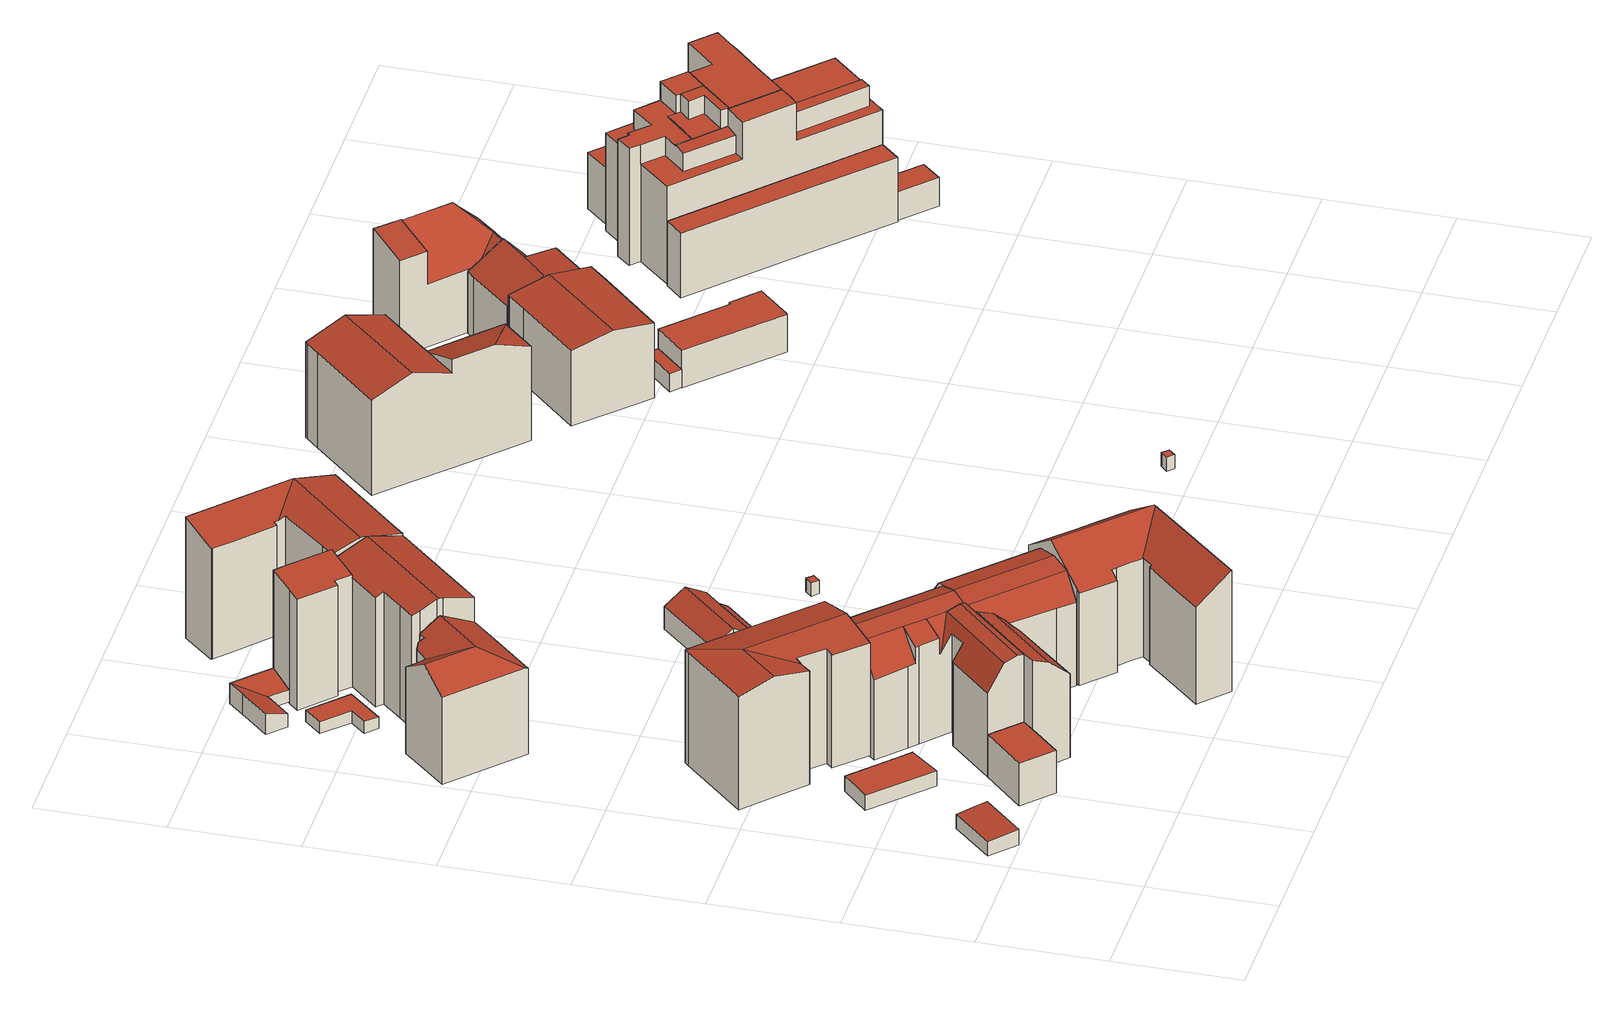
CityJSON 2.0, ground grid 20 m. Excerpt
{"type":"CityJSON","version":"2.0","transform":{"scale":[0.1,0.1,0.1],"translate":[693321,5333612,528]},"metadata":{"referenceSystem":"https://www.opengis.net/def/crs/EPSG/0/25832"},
"CityObjects":{
"building1":{"type":"Building","attributes":{"Gemeindeschluessel":"09162000","HoeheDach":"531.668","HoeheGrund":"529.000","Methode":"2000","NiedrigsteTraufeDesGebaeudes":"531.400","Geometrietyp2DReferenz":"3000","function":"31001_2000","roofType":"1000","measuredHeight":2.67},"geometry":[{"type":"MultiSurface","lod":"2","boundaries":[[[0,1,2,3]],[[4,5,1,0]],[[3,6,7,4,0]],[[3,2,8,6]],[[1,5,9,8,2]],[[6,8,9,7]],[[7,9,5,4]]],"semantics":{"surfaces":[{"type":"WallSurface"},{"type":"GroundSurface"},{"type":"RoofSurface"}],"values":[0,0,1,0,2,0,0]}}]},
"building2":{"type":"Building","attributes":{"Gemeindeschluessel":"09162000","HoeheDach":"531.459","HoeheGrund":"528.850","Methode":"1000","NiedrigsteTraufeDesGebaeudes":"531.459","Geometrietyp2DReferenz":"3000","function":"31001_2000","roofType":"1000","measuredHeight":2.61},"geometry":[{"type":"MultiSurface","lod":"2","boundaries":[[[10,11,12,13,14,15]],[[16,11,10,15,17,18,19,20]],[[21,22,20,19,18,23]],[[14,24,23,18,17,15]],[[13,12,25,22,21,23,24,14]],[[11,16,20,22,25,12]]],"semantics":{"surfaces":[{"type":"WallSurface"},{"type":"GroundSurface"},{"type":"RoofSurface"}],"values":[0,1,0,0,2,0]}}]},
"building3":{"type":"Building","attributes":{"Gemeindeschluessel":"09162000","HoeheDach":"536.230","HoeheGrund":"528.890","Methode":"2000","NiedrigsteTraufeDesGebaeudes":"536.230","Geometrietyp2DReferenz":"3000","function":"31001_9998","roofType":"1000","measuredHeight":7.34,"storeysAboveGround":2},"geometry":[{"type":"MultiSurface","lod":"2","boundaries":[[[26,27,28,29]],[[30,31,32,33]],[[34,35,27,26]],[[33,32,35,34]],[[29,28,31,30]],[[32,31,28,27,35]],[[34,26,29,30,33]]],"semantics":{"surfaces":[{"type":"WallSurface"},{"type":"RoofSurface"},{"type":"GroundSurface"}],"values":[0,0,0,0,0,1,2]}}]},
"building4":{"type":"Building","attributes":{"Gemeindeschluessel":"09162000","HoeheDach":"549.774","HoeheGrund":"528.970","Methode":"1000","NiedrigsteTraufeDesGebaeudes":"548.380","Geometrietyp2DReferenz":"3000","function":"31001_9998","roofType":"3100","measuredHeight":20.8,"storeysAboveGround":5},"geometry":[{"type":"MultiSurface","lod":"2","boundaries":[[[36,37,38,39,40,41,42,43]],[[44,45,46,47,48,49,50]],[[48,47,51,52]],[[36,43,53,54]],[[38,37,36,54,55,56,57,58,59,60,61,62,63,64,52,51,65,39]],[[57,56,66,67,68,58]],[[61,60,59,58,68,69,70,71]],[[72,41,40,73,47,46]],[[71,70,69,46,45,44]],[[68,67,66,74,53,43,42,41,72,46,69]],[[50,49,48,52,64,63]],[[73,40,39,65,51,47]],[[53,74,66,56,55,54]],[[62,61,71,44,50,63]]],"semantics":{"surfaces":[{"type":"WallSurface"},{"type":"RoofSurface"},{"type":"GroundSurface"}],"values":[0,1,0,0,2,0,0,1,1,1,0,0,0,0]}}]},
"building5":{"type":"Building","attributes":{"Gemeindeschluessel":"09162000","HoeheDach":"546.602","HoeheGrund":"528.630","Methode":"2000","NiedrigsteTraufeDesGebaeudes":"543.357","Geometrietyp2DReferenz":"3000","function":"31001_9998","roofType":"3100","measuredHeight":17.97,"storeysAboveGround":4},"geometry":[{"type":"MultiSurface","lod":"2","boundaries":[[[75,76,77,78,79,80]],[[81,82,83,84]],[[85,86,87,88,84,83]],[[89,90,91,92,93,94,95,96,97,80,79,78,98,99,81,84,88,87,100]],[[101,102,103,95,94,93]],[[104,105,85,83,82,106,107,77,76,75,108]],[[99,106,82,81]],[[92,91,90,109,110,111,101,93]],[[112,108,75,80,97,96,95,103]],[[90,89,100,113,114,109]],[[110,109,114,113,86,85,105,104]],[[78,77,107,98]],[[87,86,113,100]],[[115,104,108,112,103,102]],[[111,110,104,115,102,101]],[[98,107,106,99]]],"semantics":{"surfaces":[{"type":"WallSurface"},{"type":"GroundSurface"},{"type":"RoofSurface"}],"values":[0,0,0,1,0,2,0,0,0,0,2,0,0,2,2,0]}}]},
"building6":{"type":"Building","attributes":{"Gemeindeschluessel":"09162000","HoeheDach":"548.305","HoeheGrund":"528.887","Methode":"2000","NiedrigsteTraufeDesGebaeudes":"542.727","Geometrietyp2DReferenz":"3000","function":"31001_9998","roofType":"3100","measuredHeight":19.42,"storeysAboveGround":4},"geometry":[{"type":"MultiSurface","lod":"2","boundaries":[[[26,29,116,117,118,119]],[[120,121,122,123,124,125,126]],[[116,127,128,117]],[[129,130,131,132,133,134]],[[135,136,29,26,137,138,121,120,139,140,141,142,143,144,145]],[[126,125,146,131,147]],[[148,149,150,151,152,153]],[[143,151,150,144]],[[154,128,127,155]],[[135,145,149,148,156]],[[139,120,126,147,130,129]],[[144,150,149,145]],[[122,157,158,119,118,159,123]],[[142,152,151,143]],[[159,128,154]],[[140,134,133,141]],[[137,158,157,138]],[[131,146,159,154,155,160,161,132]],[[139,129,134,140]],[[26,119,158,137]],[[122,121,138,157]],[[160,162,156,148,153,161]],[[29,136,162,160,155,127,116]],[[118,117,128,159]],[[130,147,131]],[[123,159,146,124]],[[141,133,132,161,153,152,142]],[[135,156,162,136]],[[146,125,124]]],"semantics":{"surfaces":[{"type":"WallSurface"},{"type":"RoofSurface"},{"type":"GroundSurface"}],"values":[0,0,1,1,2,1,1,0,0,0,0,0,1,0,0,0,0,1,0,0,0,1,0,1,0,1,0,0,0]}}]},
"building7":{"type":"Building","attributes":{"Gemeindeschluessel":"09162000","HoeheDach":"530.830","HoeheGrund":"528.830","Methode":"2000","NiedrigsteTraufeDesGebaeudes":"530.830","Geometrietyp2DReferenz":"3000","function":"31001_2000","roofType":"1000","measuredHeight":2},"geometry":[{"type":"MultiSurface","lod":"2","boundaries":[[[163,164,165,166]],[[167,168,169,170]],[[171,172,173,174]],[[174,173,164,163]],[[163,166,169,168,171,174]],[[165,164,173,172,167,170]],[[166,165,170,169]],[[168,167,172,171]]],"semantics":{"surfaces":[{"type":"WallSurface"},{"type":"GroundSurface"},{"type":"RoofSurface"}],"values":[0,0,0,0,1,2,0,0]}}]},
"building8":{"type":"Building","attributes":{"Gemeindeschluessel":"09162000","HoeheDach":"547.987","HoeheGrund":"528.934","Methode":"2000","NiedrigsteTraufeDesGebaeudes":"542.933","Geometrietyp2DReferenz":"3000","function":"31001_1000","roofType":"3100","measuredHeight":19.05,"storeysAboveGround":4},"geometry":[{"type":"MultiSurface","lod":"2","boundaries":[[[175,176,177,178,179]],[[180,181,182,183,184]],[[185,186,187,188]],[[189,190,191,192,193,185,188,30,29,136,135,145,194,195]],[[193,192,196,197,198,199,200]],[[190,189,201,181,180,202]],[[30,179,178,29]],[[193,200,186,185]],[[145,149,203,194]],[[181,201,204,205,206,182]],[[204,207,203,149,205]],[[30,188,187,175,179]],[[194,203,207,195]],[[198,208,177,176,199]],[[189,195,207,204,201]],[[135,136,183,182,206]],[[190,202,209,191]],[[145,135,206,205,149]],[[29,178,177,208,210,184,183,136]],[[196,192,191,209]],[[187,186,200,199,176,175]],[[198,197,210,208]],[[196,209,202,180,184,210,197]]],"semantics":{"surfaces":[{"type":"RoofSurface"},{"type":"WallSurface"},{"type":"GroundSurface"}],"values":[0,0,1,2,1,1,1,1,1,0,0,1,1,1,1,1,1,1,1,1,0,0,0]}}]},
"building9":{"type":"Building","attributes":{"Gemeindeschluessel":"09162000","HoeheDach":"532.472","HoeheGrund":"529.020","Methode":"1000","NiedrigsteTraufeDesGebaeudes":"531.121","Geometrietyp2DReferenz":"3000","function":"31001_2000","roofType":"2100","measuredHeight":3.45},"geometry":[{"type":"MultiSurface","lod":"2","boundaries":[[[211,212,213,214]],[[215,216,217,218]],[[219,220,215,218,221,222,223,224]],[[212,223,222,225,226,227,213]],[[228,229,230,231,232,225]],[[215,220,219,224,211,214,233,234,232,231,230,216]],[[230,229,217,216]],[[213,227,226,234,233,214]],[[211,224,223,212]],[[221,218,217,229,228,225,222]],[[234,226,225,232]]],"semantics":{"surfaces":[{"type":"WallSurface"},{"type":"RoofSurface"},{"type":"GroundSurface"}],"values":[0,0,0,1,0,2,0,0,0,1,0]}}]},
"building10":{"type":"Building","attributes":{"Gemeindeschluessel":"09162000","HoeheDach":"549.600","HoeheGrund":"528.830","Methode":"2000","NiedrigsteTraufeDesGebaeudes":"547.610","Geometrietyp2DReferenz":"3000","function":"31001_9998","roofType":"3100","measuredHeight":20.77,"storeysAboveGround":5},"geometry":[{"type":"MultiSurface","lod":"2","boundaries":[[[235,236,237,238]],[[239,240,241,242]],[[243,244,245,246]],[[247,248,249,250]],[[251,252,253,254]],[[255,256,248,247]],[[257,239,242,258,259,235,238,260,243,246,261,262,263,264,265,255,247,250,251,254,266,267,268]],[[264,269,270,265]],[[268,271,272,257]],[[252,273,274,275]],[[259,276,236,235]],[[236,276,277,278,253,252,275,279,245,244,280,237]],[[267,281,271,268]],[[241,240,272,271,281,278,277]],[[246,245,279,261]],[[257,272,240,239]],[[262,261,279,275,274,282,263]],[[269,282,274,273,249,248,256,270]],[[238,237,280,260]],[[265,270,256,255]],[[273,252,251,250,249]],[[263,282,269,264]],[[260,280,244,243]],[[258,242,241,277,276,259]],[[278,281,267,266,254,253]]],"semantics":{"surfaces":[{"type":"WallSurface"},{"type":"GroundSurface"},{"type":"RoofSurface"}],"values":[0,0,0,0,0,0,1,0,0,0,0,2,0,2,0,0,0,2,0,0,0,0,0,0,0]}}]},
"building11":{"type":"Building","attributes":{"Gemeindeschluessel":"09162000","HoeheDach":"550.279","HoeheGrund":"529.320","Methode":"2000","NiedrigsteTraufeDesGebaeudes":"545.091","Geometrietyp2DReferenz":"3000","function":"31001_1000","roofType":"3100","measuredHeight":20.96,"storeysAboveGround":4},"geometry":[{"type":"MultiSurface","lod":"2","boundaries":[[[283,284,285,286,287,288,289,290,291,292]],[[293,294,295,296]],[[294,297,298,291,290,289,288,299,300,301,302,303,304,305,295]],[[305,304,303,302,306,307,308,309,310,311]],[[312,313,314,315,300,299]],[[316,317,318,319]],[[313,312,320,321,322,323,324,316,319,325,286,285,284,283,292,326,327,293,296,311,310,309,308,307,328,329,330,314]],[[328,331,332,329]],[[301,300,315,333,332,331,306,302]],[[307,306,331,328]],[[292,291,298,326]],[[322,321,334,335,336,323]],[[321,320,312,299,337,334]],[[296,295,305,311]],[[335,334,337,299,288,287,338,318,317,339,336]],[[336,339,317,316,324,323]],[[293,327,326,298,297,294]],[[333,315,314,330,329,332]],[[318,338,287,286,325,319]]],"semantics":{"surfaces":[{"type":"WallSurface"},{"type":"RoofSurface"},{"type":"GroundSurface"}],"values":[0,0,1,0,0,0,2,0,1,0,0,0,0,0,1,0,0,0,0]}}]},
"building12":{"type":"Building","attributes":{"Gemeindeschluessel":"09162000","HoeheDach":"534.468","HoeheGrund":"528.540","Methode":"1000","NiedrigsteTraufeDesGebaeudes":"532.393","Geometrietyp2DReferenz":"3000","function":"31001_9998","roofType":"3100","measuredHeight":5.93,"storeysAboveGround":1},"geometry":[{"type":"MultiSurface","lod":"2","boundaries":[[[340,341,342,343]],[[344,342,341,345,346,347]],[[343,342,344,348]],[[349,345,341,340]],[[350,351,352,353]],[[354,347,351,350]],[[347,346,352,351]],[[355,346,345,349]],[[340,343,348,354,350,353,355,349]],[[346,355,353,352]],[[348,344,347,354]]],"semantics":{"surfaces":[{"type":"WallSurface"},{"type":"RoofSurface"},{"type":"GroundSurface"}],"values":[0,1,0,0,0,0,1,0,2,0,0]}}]},
"building13":{"type":"Building","attributes":{"Gemeindeschluessel":"09162000","HoeheDach":"532.403","HoeheGrund":"529.171","Methode":"1000","NiedrigsteTraufeDesGebaeudes":"531.307","Geometrietyp2DReferenz":"3000","function":"31001_9998","roofType":"2100","measuredHeight":3.23,"storeysAboveGround":1},"geometry":[{"type":"MultiSurface","lod":"2","boundaries":[[[356,357,358,359]],[[360,361,356,359]],[[359,358,342,360]],[[360,342,341,361]],[[361,341,357,356]],[[358,357,341,342]]],"semantics":{"surfaces":[{"type":"WallSurface"},{"type":"GroundSurface"},{"type":"RoofSurface"}],"values":[0,1,0,0,0,2]}}]},
"building14":{"type":"Building","attributes":{"Gemeindeschluessel":"09162000","HoeheDach":"549.791","HoeheGrund":"528.930","Methode":"1000","NiedrigsteTraufeDesGebaeudes":"547.856","Geometrietyp2DReferenz":"3000","function":"31001_9998","roofType":"3100","measuredHeight":20.86,"storeysAboveGround":5},"geometry":[{"type":"MultiSurface","lod":"2","boundaries":[[[362,363,364,365,366,367]],[[368,369,370,371]],[[372,373,362,367]],[[374,375,376,377]],[[378,368,371,379,380,381,372,367,366,365,382,383,384,385,386,387,388,389,390,391,392,393,394,374,377]],[[382,365,364,395,396,383]],[[379,397,398,380]],[[398,397,370,369,399,376,375,400,401,402]],[[402,401,400,395,364,363,362,373]],[[381,380,398,402,373,372]],[[387,386,385,384,403,404,405,406,407,388]],[[407,406,405,404,403,396,395,400,408,409,410,411,412]],[[371,370,397,379]],[[412,411,390,389]],[[368,378,377,376,399,369]],[[388,407,412,389]],[[384,383,396,403]],[[410,409,408,400,375,374,394,393,392,391,390,411]]],"semantics":{"surfaces":[{"type":"WallSurface"},{"type":"GroundSurface"},{"type":"RoofSurface"}],"values":[0,0,0,0,1,0,0,2,2,0,0,2,0,0,0,0,0,0]}}]},
"building15":{"type":"Building","attributes":{"Gemeindeschluessel":"09162000","HoeheDach":"531.737","HoeheGrund":"529.420","Methode":"3100","NiedrigsteTraufeDesGebaeudes":"531.737","Geometrietyp2DReferenz":"3000","function":"51009_1610","roofType":"1000","measuredHeight":2.32},"geometry":[{"type":"MultiSurface","lod":"2","boundaries":[[[413,414,415,416]],[[417,418,414,413]],[[418,417,419,420]],[[416,415,420,419]],[[417,413,416,419]],[[414,418,420,415]]],"semantics":{"surfaces":[{"type":"WallSurface"},{"type":"RoofSurface"},{"type":"GroundSurface"}],"values":[0,1,0,2,0,0]}}]},
"building16":{"type":"Building","attributes":{"Gemeindeschluessel":"09162000","HoeheDach":"531.937","HoeheGrund":"529.450","Methode":"3100","NiedrigsteTraufeDesGebaeudes":"531.937","Geometrietyp2DReferenz":"3000","function":"51009_1610","roofType":"1000","measuredHeight":2.49},"geometry":[{"type":"MultiSurface","lod":"2","boundaries":[[[421,422,423,424]],[[422,425,426,423]],[[425,427,428,426]],[[427,425,422,421]],[[424,423,426,428]],[[427,421,424,428]]],"semantics":{"surfaces":[{"type":"WallSurface"},{"type":"RoofSurface"},{"type":"GroundSurface"}],"values":[0,0,0,1,2,0]}}]},
"building17":{"type":"Building","attributes":{"name":"Gymnasium","Gemeindeschluessel":"09162000","HoeheDach":"547.821","HoeheGrund":"529.100","Methode":"2000","NiedrigsteTraufeDesGebaeudes":"545.259","Geometrietyp2DReferenz":"3000","function":"31001_1000","roofType":"3100","measuredHeight":18.72,"storeysAboveGround":4},"geometry":[{"type":"MultiSurface","lod":"2","boundaries":[[[429,430,431,432]],[[433,434,435]],[[436,437,438,439,433,435,440]],[[441,442,443,444,445,446,447,448,449,450,451,452,453,429,432,454,455,456]],[[446,457,458,447]],[[442,441,456,438,437,459]],[[459,437,436]],[[448,460,461,449]],[[452,462,463,453]],[[450,464,465,451]],[[466,435,434,431,430,463,462,465,464,467]],[[434,433,439,438,456,455,454,432,431]],[[451,465,462,452]],[[453,463,430,429]],[[467,464,461,460,458,457]],[[447,458,460,448]],[[449,461,464,450]],[[445,444,443,442,459,436,440,466,467,457,446]],[[466,440,435]]],"semantics":{"surfaces":[{"type":"WallSurface"},{"type":"RoofSurface"},{"type":"GroundSurface"}],"values":[0,0,1,2,0,0,1,0,0,0,1,0,0,0,1,0,0,0,0]}}]},
"building18":{"type":"Building","attributes":{"Gemeindeschluessel":"09162000","HoeheDach":"543.013","HoeheGrund":"529.020","Methode":"1000","NiedrigsteTraufeDesGebaeudes":"541.931","Geometrietyp2DReferenz":"3000","function":"31001_1000","roofType":"3100","measuredHeight":13.99,"storeysAboveGround":4},"geometry":[{"type":"MultiSurface","lod":"2","boundaries":[[[468,469,470,471,472,473]],[[474,475,476,477]],[[471,478,479,480,481,472]],[[477,476,470,469]],[[474,477,469,468,473,482,483,484,485,486]],[[483,480,479,484]],[[486,487,475,474]],[[484,479,478,485]],[[470,476,475,487,478,471]],[[473,472,481,482]],[[485,478,487,486]],[[482,481,480,483]]],"semantics":{"surfaces":[{"type":"WallSurface"},{"type":"RoofSurface"},{"type":"GroundSurface"}],"values":[0,0,1,0,2,0,0,0,1,0,0,0]}}]},
"building19":{"type":"Building","attributes":{"Gemeindeschluessel":"09162000","HoeheDach":"532.275","HoeheGrund":"529.190","Methode":"1000","NiedrigsteTraufeDesGebaeudes":"532.275","Geometrietyp2DReferenz":"3000","function":"31001_2000","roofType":"1000","measuredHeight":3.08,"storeysAboveGround":1},"geometry":[{"type":"MultiSurface","lod":"2","boundaries":[[[488,489,490,491]],[[492,493,494,495]],[[491,490,493,492]],[[495,494,489,488]],[[489,494,493,490]],[[491,492,495,488]]],"semantics":{"surfaces":[{"type":"WallSurface"},{"type":"RoofSurface"},{"type":"GroundSurface"}],"values":[0,0,0,0,1,2]}}]},
"building20":{"type":"Building","attributes":{"Gemeindeschluessel":"09162000","HoeheDach":"535.620","HoeheGrund":"529.100","Methode":"1000","NiedrigsteTraufeDesGebaeudes":"535.620","Geometrietyp2DReferenz":"3000","function":"31001_1000","roofType":"1000","measuredHeight":6.52,"storeysAboveGround":2},"geometry":[{"type":"MultiSurface","lod":"2","boundaries":[[[496,497,498,499]],[[498,497,500,501,502,503,504,505,506]],[[507,505,504,508]],[[499,498,506,509]],[[508,504,503,510]],[[509,506,505,507]],[[496,511,512,501,500,497]],[[502,501,512,513,510,503]],[[511,496,499,509,507,508,510,513,512]]],"semantics":{"surfaces":[{"type":"WallSurface"},{"type":"RoofSurface"},{"type":"GroundSurface"}],"values":[0,1,0,0,0,0,0,0,2]}}]},
"building21":{"type":"Building","attributes":{"Gemeindeschluessel":"09162000","HoeheDach":"543.250","HoeheGrund":"529.119","Methode":"2000","NiedrigsteTraufeDesGebaeudes":"539.749","Geometrietyp2DReferenz":"3000","function":"31001_1000","roofType":"2100","measuredHeight":14.13,"storeysAboveGround":3},"geometry":[{"type":"MultiSurface","lod":"2","boundaries":[[[514,515,516,517,518]],[[519,520,521,522,523,524,515,514,525,526]],[[526,525,527,528,529,530]],[[531,519,526,530]],[[524,532,516,515]],[[520,533,534,521]],[[523,535,532,524]],[[529,528,536]],[[537,536,517,516,532,535,538]],[[522,538,535,523]],[[531,530,529,536,537,534,533]],[[519,531,533,520]],[[522,521,534,537,538]],[[528,527,518,517,536]],[[514,518,527,525]]],"semantics":{"surfaces":[{"type":"WallSurface"},{"type":"GroundSurface"},{"type":"RoofSurface"}],"values":[0,1,0,0,0,0,0,2,2,0,2,0,0,2,0]}}]},
"building22":{"type":"Building","attributes":{"Gemeindeschluessel":"09162000","HoeheDach":"547.132","HoeheGrund":"529.189","Methode":"2000","NiedrigsteTraufeDesGebaeudes":"539.245","Geometrietyp2DReferenz":"3000","function":"31001_1000","roofType":"3100","measuredHeight":17.94,"storeysAboveGround":3},"geometry":[{"type":"MultiSurface","lod":"2","boundaries":[[[539,540,541,542]],[[543,544,545,542,541,546]],[[547,539,542,545,548,549]],[[550,551,552,548,545,544]],[[547,553,554,555,556,540,539]],[[549,557,553,547]],[[558,559,551,550]],[[543,555,554,558,550,544]],[[543,546,556,555]],[[541,540,556,546]],[[558,554,553,557,559]],[[548,552,549]],[[551,559,557,549,552]]],"semantics":{"surfaces":[{"type":"WallSurface"},{"type":"RoofSurface"},{"type":"GroundSurface"}],"values":[0,0,1,0,0,1,0,2,0,1,0,1,1]}}]},
"building23":{"type":"Building","attributes":{"Gemeindeschluessel":"09162000","HoeheDach":"539.511","HoeheGrund":"528.417","Methode":"1000","NiedrigsteTraufeDesGebaeudes":"539.511","Geometrietyp2DReferenz":"3000","function":"31001_9998","roofType":"1000","measuredHeight":11.09,"storeysAboveGround":3},"geometry":[{"type":"MultiSurface","lod":"2","boundaries":[[[560,561,562,563]],[[563,562,564,565]],[[566,567,568,560,563,565]],[[567,566,565,564,569,570]],[[571,570,569,564,562,561]],[[568,567,570,571,561,560]]],"semantics":{"surfaces":[{"type":"WallSurface"},{"type":"GroundSurface"},{"type":"RoofSurface"}],"values":[0,0,1,0,2,0]}}]},
"building24":{"type":"Building","attributes":{"Gemeindeschluessel":"09162000","HoeheDach":"551.950","HoeheGrund":"528.639","Methode":"2000","NiedrigsteTraufeDesGebaeudes":"548.850","Geometrietyp2DReferenz":"3000","function":"31001_9998","roofType":"1000","measuredHeight":23.31,"storeysAboveGround":6},"geometry":[{"type":"MultiSurface","lod":"2","boundaries":[[[572,573,574,575,576,577,578,579]],[[580,581,582,577,576,575]],[[573,572,579,583,584,585]],[[586,587,588,589]],[[590,586,589,591,582,581,580]],[[574,573,585,592,590,580,575]],[[590,592,587,586]],[[589,588,593,591]],[[585,584,583,593,588,587,592]],[[583,579,578,577,582,591,593]]],"semantics":{"surfaces":[{"type":"GroundSurface"},{"type":"WallSurface"},{"type":"RoofSurface"}],"values":[0,1,1,1,2,1,1,1,2,1]}}]},
"building25":{"type":"Building","attributes":{"Gemeindeschluessel":"09162000","HoeheDach":"551.967","HoeheGrund":"528.717","Methode":"2000","NiedrigsteTraufeDesGebaeudes":"545.419","Geometrietyp2DReferenz":"3000","function":"31001_9998","roofType":"1000","measuredHeight":23.25,"storeysAboveGround":5},"geometry":[{"type":"MultiSurface","lod":"2","boundaries":[[[594,595,596,597]],[[598,599,600,601,602,603,604,605,606]],[[607,608,609,610,611,612,598,606,613,614,615,616]],[[617,602,601,618,619]],[[620,621,622,623,624,625,626,627,628,629,630]],[[631,632,583,633,634,635,636,637]],[[595,638,618,639,596]],[[640,610,609,608,607,616,641,642,643,644,645,646,647,648,649,650,651,652,653,654,655,656,657,658,659,660,617,619,661,662]],[[654,653,652,651,583,632,631,637,663,664,655]],[[612,597,596,639,600,599,598]],[[665,666,667,668]],[[642,669,670,643]],[[671,672,673,674,675,676,677]],[[611,678,679,680,594,597,612]],[[673,681,682,674]],[[606,605,604,603,681,673,672,683,684,613]],[[683,672,671,677,685]],[[686,682,681,603,602,617,660,659,658,687]],[[614,613,684,688,689,665,668,615]],[[690,636,635,634,633,625,624,623,622,621,691]],[[663,637,636,690]],[[651,650,649,626,625,633,583]],[[692,693,630,629,646,645,644]],[[643,670,692,644]],[[667,666,676,675,686,687,694,695,664,663,690,691,696,693,692,670,669]],[[620,696,691,621]],[[618,601,600,639]],[[641,667,669,642]],[[615,668,667,641,616]],[[684,683,685,688]],[[610,640,662,679,678,611]],[[628,627,626,649,648,647,646,629]],[[630,693,696,620]],[[594,680,638,595]],[[658,657,656,655,664,695,694,687]],[[685,677,676,666,665,689,688]],[[638,680,679,662,661,619,618]],[[682,686,675,674]]],"semantics":{"surfaces":[{"type":"WallSurface"},{"type":"RoofSurface"},{"type":"GroundSurface"}],"values":[0,1,0,0,1,1,1,2,0,0,0,0,0,1,1,0,1,0,1,0,0,0,0,0,1,0,0,0,0,0,0,0,0,0,0,0,0,0]}}]},
"building26":{"type":"Building","attributes":{"Gemeindeschluessel":"09162000","HoeheDach":"533.631","HoeheGrund":"528.733","Methode":"1000","NiedrigsteTraufeDesGebaeudes":"533.631","Geometrietyp2DReferenz":"3000","function":"31001_9998","roofType":"1000","measuredHeight":4.9,"storeysAboveGround":1},"geometry":[{"type":"MultiSurface","lod":"2","boundaries":[[[697,698,699,700]],[[700,610,701,697]],[[701,702,698,697]],[[610,703,702,701]],[[700,699,703,610]],[[698,702,703,699]]],"semantics":{"surfaces":[{"type":"WallSurface"},{"type":"GroundSurface"},{"type":"RoofSurface"}],"values":[0,1,0,0,0,2]}}]},
"building27":{"type":"Building","attributes":{"Gemeindeschluessel":"09162000","HoeheDach":"539.459","HoeheGrund":"529.760","Methode":"1000","NiedrigsteTraufeDesGebaeudes":"539.459","Geometrietyp2DReferenz":"3000","function":"31001_9998","roofType":"1000","measuredHeight":9.7,"storeysAboveGround":3},"geometry":[{"type":"MultiSurface","lod":"2","boundaries":[[[704,705,706,707]],[[708,709,704,707]],[[706,705,710,711]],[[707,706,711,708]],[[708,711,710,709]],[[709,710,705,704]]],"semantics":{"surfaces":[{"type":"WallSurface"},{"type":"GroundSurface"},{"type":"RoofSurface"}],"values":[0,1,2,0,0,0]}}]},
"building28":{"type":"Building","attributes":{"Gemeindeschluessel":"09162000","HoeheDach":"552.000","HoeheGrund":"528.639","Methode":"2000","NiedrigsteTraufeDesGebaeudes":"533.344","Geometrietyp2DReferenz":"3000","function":"31001_9998","roofType":"1000","measuredHeight":23.36,"storeysAboveGround":7},"geometry":[{"type":"MultiSurface","lod":"2","boundaries":[[[626,712,713,705,714,715,716]],[[573,585,583,579]],[[717,718,719,720,721,722,723]],[[724,725,726,727,728,729]],[[718,717,712,626,730]],[[731,732,585,573]],[[713,712,717,723]],[[724,729,732,731]],[[733,734,735,726,725,724,731,573,579,736,716,715,714,737,738,739,740]],[[734,733,740,741,742,743,744]],[[583,745,730,626,716,736,579]],[[746,742,741,747,748,749]],[[723,722,750,705,713]],[[747,741,740,739,738,748]],[[732,729,728,727,751,744,743,721,720,719,745,583,585]],[[726,735,734,744,751,727]],[[705,750,749,748,738,737,714]],[[743,742,746,749,750,722,721]],[[730,745,719,718]]],"semantics":{"surfaces":[{"type":"WallSurface"},{"type":"RoofSurface"},{"type":"GroundSurface"}],"values":[0,0,0,0,1,0,0,0,2,0,0,1,1,0,1,0,0,0,0]}}]},
"building29":{"type":"Building","attributes":{"Gemeindeschluessel":"09162000","HoeheDach":"548.802","HoeheGrund":"528.310","Methode":"2000","NiedrigsteTraufeDesGebaeudes":"545.418","Geometrietyp2DReferenz":"3000","function":"31001_9998","roofType":"1000","measuredHeight":20.49,"storeysAboveGround":6},"geometry":[{"type":"MultiSurface","lod":"2","boundaries":[[[752,753,754,755,756,757,758]],[[759,618,758,757]],[[760,761,679,762,763,618,759]],[[755,754,679,761]],[[753,752,763,762]],[[763,752,758,618]],[[679,754,753,762]],[[761,760,759,757,756,755]]],"semantics":{"surfaces":[{"type":"WallSurface"},{"type":"RoofSurface"},{"type":"GroundSurface"}],"values":[0,0,0,0,0,1,1,2]}}]}
},
"vertices":[
[52,200,10],[52,200,37],[13,236,34],[13,236,10],[111,262,10],[111,262,37],[71,298,10],[99,274,10],[71,298,34],[99,274,36],
[87,435,9],[173,353,9],[173,353,35],[87,435,35],[85,437,35],[85,437,9],[211,399,9],[104,455,9],[127,478,9],[191,418,9],[212,399,9],[191,418,35],[212,399,35],[127,478,35],[104,455,35],[211,399,35],
[214,288,9],[214,288,82],[259,246,82],[259,246,9],[244,230,9],[244,230,82],[198,182,82],[198,182,9],[152,225,9],[152,225,82],
[224,465,10],[227,468,10],[270,512,10],[312,555,10],[312,555,205],[270,512,218],[227,468,205],[224,465,204],[85,572,218],[100,589,218],[142,633,218],[140,718,205],[134,712,205],[56,630,205],[40,613,205],[140,718,10],[134,712,10],[179,511,204],[179,511,10],[181,512,10],[189,521,10],[154,556,10],[153,556,10],[145,547,10],[144,547,10],[130,531,10],[85,572,10],[40,613,10],[56,630,10],[228,635,10],[189,521,207],[154,556,208],[153,556,208],[145,547,205],[144,547,205],[130,531,205],[186,591,218],[228,635,205],[181,512,205],
[95,1093,155],[96,1094,156],[114,1110,157],[114,1110,6],[96,1094,6],[95,1093,6],[141,1113,6],[141,1113,166],[163,1093,183],[163,1093,6],[166,1089,186],[170,1085,183],[170,1085,6],[166,1089,6],[179,1017,6],[111,944,6],[108,947,6],[25,1024,6],[4,1044,6],[36,1079,6],[69,1115,6],[92,1095,6],[94,1094,6],[126,1111,6],[132,1104,6],[209,1049,6],[4,1044,156],[36,1079,186],[69,1115,155],[101,1019,186],[136,1057,186],[132,1104,166],[126,1111,161],[94,1094,155],[111,944,154],[108,947,156],[25,1024,156],[92,1095,155],[209,1049,154],[179,1017,154],[58,1059,186],
[259,246,198],[251,253,200],[235,269,194],[214,288,153],[273,405,9],[314,367,9],[314,367,178],[300,380,151],[298,382,151],[298,382,178],[273,405,178],[368,361,198],[362,367,200],[259,418,149],[268,409,150],[292,434,194],[241,483,194],[224,465,162],[216,457,147],[395,390,9],[391,386,9],[281,357,9],[294,345,9],[259,418,9],[216,457,9],[224,465,9],[312,555,9],[338,530,9],[354,515,9],[437,436,9],[320,407,194],[268,409,178],[409,405,194],[437,436,149],[354,515,149],[338,530,149],[312,555,149],[283,526,194],[362,367,194],[368,361,194],[395,390,201],[294,345,179],[281,357,153],[346,383,194],[389,383,203],[262,504,203],[391,386,202],
[167,1221,8],[167,1221,28],[119,1168,28],[119,1168,8],[124,1209,28],[124,1209,8],[102,1185,8],[102,1185,28],[85,1247,8],[85,1247,28],[111,1274,28],[111,1274,8],
[266,210,186],[369,320,186],[348,340,200],[259,246,200],[244,230,200],[494,243,193],[517,268,200],[392,387,200],[391,386,199],[368,361,193],[385,286,9],[385,286,153],[292,186,153],[292,186,9],[520,271,9],[477,224,9],[453,247,9],[390,309,9],[377,295,9],[539,339,9],[562,317,9],[390,309,155],[390,309,154],[386,305,154],[386,305,165],[377,295,165],[520,271,199],[477,224,152],[539,339,149],[541,294,193],[416,413,193],[395,390,199],[562,317,149],[348,340,192],[453,247,153],[368,361,192],
[88,1295,10],[88,1295,32],[61,1321,45],[61,1321,10],[151,1309,10],[180,1340,10],[180,1340,45],[151,1309,31],[126,1334,10],[132,1328,10],[132,1328,31],[126,1334,31],[125,1334,32],[125,1334,10],[126,1391,45],[103,1366,45],[97,1360,45],[155,1364,45],[156,1363,45],[156,1363,10],[155,1364,10],[126,1391,10],[97,1360,10],[103,1366,10],
[141,1113,8],[141,1113,205],[132,1122,201],[132,1122,8],[209,1049,8],[209,1049,196],[170,1085,214],[170,1085,8],[183,1177,8],[183,1177,201],[173,1186,196],[173,1186,8],[180,1340,8],[180,1340,214],[190,1331,214],[190,1331,8],[253,1272,8],[253,1272,196],[294,1233,215],[294,1233,8],[151,1309,8],[151,1309,204],[231,1073,8],[165,1090,8],[163,1093,8],[153,1145,8],[216,1232,8],[215,1232,8],[193,1253,8],[186,1246,8],[136,1293,8],[296,1230,8],[301,1226,8],[340,1189,8],[186,1246,199],[136,1293,199],[340,1189,196],[231,1073,196],[253,1272,214],[215,1232,201],[215,1232,196],[163,1093,215],[165,1090,216],[296,1230,216],[216,1232,196],[153,1145,201],[301,1226,214],[193,1253,201],
[553,162,13],[565,151,13],[566,149,13],[567,148,13],[567,148,183],[566,149,182],[565,151,182],[553,162,182],[534,179,182],[534,179,13],[518,174,13],[518,174,171],[472,219,171],[472,219,13],[527,184,180],[528,185,182],[647,151,222],[647,152,223],[604,194,223],[521,273,223],[520,271,221],[481,228,180],[477,224,177],[562,317,181],[562,317,13],[521,273,13],[520,271,13],[481,228,13],[477,224,13],[647,151,13],[647,152,13],[688,196,13],[688,196,181],[550,134,13],[550,134,181],[553,132,183],[553,132,13],[607,107,13],[511,2,13],[467,43,13],[466,43,13],[514,95,13],[566,146,13],[528,185,13],[527,184,13],[615,266,13],[633,249,13],[644,238,13],[615,266,181],[633,249,181],[644,238,181],[511,2,222],[467,43,180],[466,43,180],[607,107,222],[566,146,183],[514,95,180],
[505,763,5],[505,763,44],[443,696,44],[443,696,5],[441,694,44],[528,787,44],[503,812,65],[416,718,65],[441,694,5],[528,787,5],[390,742,5],[390,742,44],[477,836,44],[477,836,5],[416,718,5],[503,812,5],
[517,752,12],[517,752,33],[454,685,33],[454,685,12],[443,696,12],[505,763,12],
[271,1291,205],[329,1356,204],[335,1362,204],[335,1362,9],[329,1356,9],[271,1291,9],[358,1209,9],[358,1209,199],[340,1189,199],[340,1189,9],[253,1272,9],[253,1272,205],[420,1363,9],[420,1363,215],[465,1322,199],[465,1322,9],[419,1273,9],[301,1226,9],[294,1233,9],[288,1238,9],[324,1370,9],[320,1375,9],[315,1370,9],[314,1370,9],[314,1371,9],[262,1418,9],[234,1444,9],[232,1446,9],[277,1495,9],[281,1491,9],[359,1419,9],[409,1373,9],[412,1370,9],[324,1370,201],[320,1375,201],[301,1226,213],[294,1233,216],[419,1273,199],[412,1370,218],[367,1322,218],[288,1238,218],[315,1370,199],[314,1370,199],[314,1371,199],[262,1418,199],[234,1444,199],[409,1373,218],[359,1419,218],[281,1491,218],[277,1495,218],[232,1446,199],
[610,660,37],[619,651,37],[619,651,14],[610,660,14],[599,649,37],[609,640,37],[599,649,14],[609,640,14],
[1052,246,39],[1061,237,39],[1061,237,15],[1052,246,15],[1051,226,39],[1051,226,15],[1041,235,39],[1041,235,15],
[899,1341,11],[899,1341,175],[846,1285,175],[846,1285,11],[847,1285,173],[847,1285,175],[842,1280,175],[853,1183,198],[944,1192,173],[944,1193,173],[901,1234,173],[799,1234,198],[944,1192,11],[897,1142,11],[853,1183,11],[799,1234,11],[750,1281,11],[701,1328,11],[801,1434,11],[821,1455,11],[824,1458,11],[873,1412,11],[879,1406,11],[922,1365,11],[919,1362,11],[847,1285,11],[901,1234,11],[944,1193,11],[701,1328,175],[801,1434,175],[897,1142,173],[821,1455,175],[824,1458,175],[922,1365,175],[919,1362,175],[873,1412,198],[879,1406,195],[799,1234,175],[750,1281,198],
[1000,1047,10],[1050,999,10],[1050,999,139],[1000,1047,150],[949,1096,139],[949,1096,10],[1168,1121,10],[1168,1121,139],[1141,1093,139],[1141,1093,10],[1119,1172,150],[1068,1220,139],[1066,1218,139],[1040,1190,139],[1040,1190,10],[1066,1218,10],[1068,1220,10],[1119,1172,10],[1170,1123,10],[1170,1123,139],
[1083,966,12],[1083,966,43],[1068,980,43],[1068,980,12],[1113,1026,12],[1113,1026,43],[1128,1013,43],[1128,1013,12],
[1215,845,11],[1215,845,76],[1212,843,76],[1212,843,11],[1261,894,76],[1262,894,76],[1242,912,76],[1221,931,76],[1218,928,76],[1128,1013,76],[1083,966,76],[1128,1013,11],[1218,928,11],[1083,966,11],[1221,931,11],[1261,894,11],[1262,894,11],[1242,912,11],
[1212,1239,11],[1145,1300,11],[1145,1300,117],[1190,1259,152],[1212,1239,120],[1173,1127,11],[1170,1123,11],[1119,1172,11],[1068,1220,11],[1071,1223,11],[1134,1289,11],[1200,1226,11],[1235,1192,11],[1200,1226,120],[1201,1225,118],[1235,1193,118],[1235,1192,118],[1173,1127,118],[1134,1289,117],[1170,1123,118],[1119,1172,149],[1071,1223,118],[1151,1218,152],[1112,1178,152],[1068,1220,118],
[1145,1399,189],[1145,1399,191],[1094,1347,177],[1094,1347,120],[1059,1379,12],[1145,1300,12],[1145,1300,121],[1059,1379,177],[1209,1339,189],[1158,1288,121],[1210,1279,147],[1212,1239,12],[1212,1239,112],[1190,1259,147],[1215,1333,180],[1215,1333,12],[1111,1432,12],[1111,1432,191],[1240,1310,147],[1261,1290,12],[1261,1290,113],
[1321,1029,4],[1321,1029,115],[1347,1056,115],[1347,1056,4],[1618,806,115],[1618,806,4],[1591,777,4],[1590,776,4],[1492,869,4],[1591,777,115],[1590,776,115],[1492,869,115],
[1504,1030,6],[1472,996,6],[1462,1006,6],[1426,1039,6],[1459,1072,6],[1474,1088,6],[1490,1073,6],[1519,1046,6],[1426,1039,209],[1459,1072,209],[1474,1088,209],[1519,1046,240],[1504,1030,240],[1472,996,240],[1494,1039,209],[1494,1039,240],[1474,1057,240],[1474,1057,209],[1462,1006,209],[1490,1073,209],[1462,1006,240],[1490,1073,240],
[1624,827,174],[1624,827,208],[1524,919,208],[1524,919,174],[1510,906,239],[1524,919,239],[1538,934,239],[1538,935,239],[1472,996,239],[1470,998,239],[1470,997,239],[1455,982,239],[1442,968,239],[1377,1029,7],[1442,968,7],[1510,906,7],[1618,806,7],[1618,806,174],[1510,906,174],[1442,968,175],[1377,1029,175],[1347,1056,175],[1347,1056,7],[1472,996,7],[1538,935,208],[1538,935,7],[1448,1105,175],[1480,1140,175],[1514,1109,175],[1536,1089,175],[1547,1078,175],[1549,1077,175],[1557,1085,175],[1556,1087,175],[1489,1149,175],[1460,1176,175],[1419,1133,175],[1506,1058,240],[1518,1047,240],[1549,1077,240],[1547,1078,240],[1536,1089,240],[1514,1109,240],[1485,1078,240],[1638,842,208],[1538,934,208],[1631,820,7],[1394,1107,7],[1380,1121,7],[1400,1143,7],[1415,1129,7],[1419,1133,7],[1460,1176,7],[1489,1149,7],[1556,1087,7],[1557,1085,7],[1549,1077,7],[1519,1046,7],[1518,1047,7],[1506,1058,7],[1485,1078,7],[1474,1088,7],[1471,1085,7],[1446,1059,7],[1426,1039,7],[1427,1038,7],[1470,998,7],[1638,842,7],[1646,835,7],[1485,1078,208],[1474,1088,208],[1424,1079,175],[1424,1079,208],[1394,1107,208],[1394,1107,175],[1380,1121,208],[1400,1143,208],[1426,1037,210],[1470,997,210],[1470,997,174],[1426,1037,174],[1426,1037,208],[1404,1058,208],[1404,1058,210],[1631,820,174],[1646,835,174],[1638,842,174],[1470,998,174],[1427,1038,174],[1455,982,206],[1455,982,175],[1390,1043,206],[1427,1038,208],[1426,1039,208],[1390,1043,175],[1404,1058,175],[1514,1109,208],[1480,1140,208],[1415,1129,208],[1419,1133,208],[1446,1059,208],[1471,1085,208],[1448,1105,208],
[1641,728,7],[1641,728,56],[1590,776,56],[1590,776,7],[1669,758,7],[1669,758,56],[1618,806,56],
[1589,1119,18],[1589,1119,115],[1557,1085,115],[1557,1085,18],[1460,1176,18],[1492,1211,18],[1492,1211,115],[1460,1176,115],
[1569,1098,175],[1569,1098,115],[1589,1119,6],[1569,1098,6],[1557,1085,6],[1598,1071,175],[1576,1048,175],[1576,1048,240],[1598,1071,240],[1621,1095,240],[1621,1095,115],[1598,1071,115],[1585,985,6],[1613,1013,6],[1623,1024,6],[1623,1024,240],[1613,1013,240],[1585,985,240],[1547,1074,175],[1538,935,6],[1538,935,240],[1658,1061,6],[1655,1058,6],[1635,1037,6],[1547,1074,6],[1592,1122,6],[1607,1137,6],[1636,1111,6],[1672,1077,6],[1672,1077,53],[1658,1061,53],[1658,1061,240],[1655,1058,240],[1547,1074,240],[1621,1095,53],[1636,1111,53],[1607,1137,53],[1592,1122,53],[1592,1122,115],[1635,1037,240],
[1683,893,208],[1683,893,174],[1693,885,174],[1693,885,3],[1683,893,3],[1585,985,3],[1585,985,208],[1538,935,3],[1637,844,3],[1646,835,3],[1637,844,174],[1637,844,208]
]}
